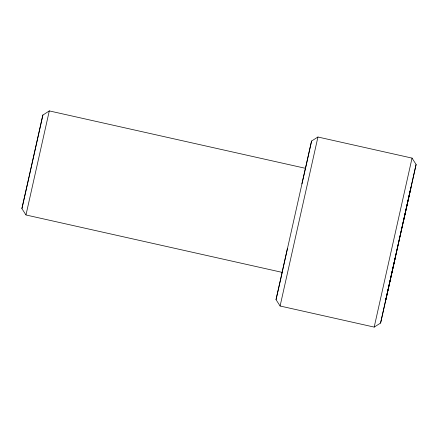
<?xml version="1.0" encoding="UTF-8"?>
<svg xmlns="http://www.w3.org/2000/svg" width="438" height="438" viewBox="0 0 438 438"><rect width="100%" height="100%" fill="white"/><g stroke="black" fill="none" stroke-linecap="round" stroke-linejoin="round"><path stroke-width="0.66" d="M395.207 258.091L385.79 299.888L410.899 187.656L380.584 323.063L374.194 327.093L280.096 306.009L276.028 299.636L311.544 141.047L317.939 137.017L412.038 158.102L416.1 164.474L403.272 222.214M311.276 142.366L311.544 141.047M280.096 306.009L317.939 137.017M374.194 327.093L412.038 158.102M380.584 323.063L416.1 164.474M287.361 248.757L282.121 272.365L25.962 214.976L21.9 208.603L42.847 115.112L49.297 110.907L305.45 168.318L301.908 183.883M42.902 114.937L31.394 166.544M311.139 143.029L305.647 167.749M29.072 176.886L21.9 208.603M29.215 176.24L31.246 167.19M281.552 275.272L282.302 271.949M281.404 275.94L276.028 299.636M49.297 110.907L26.017 214.784"/></g></svg>
